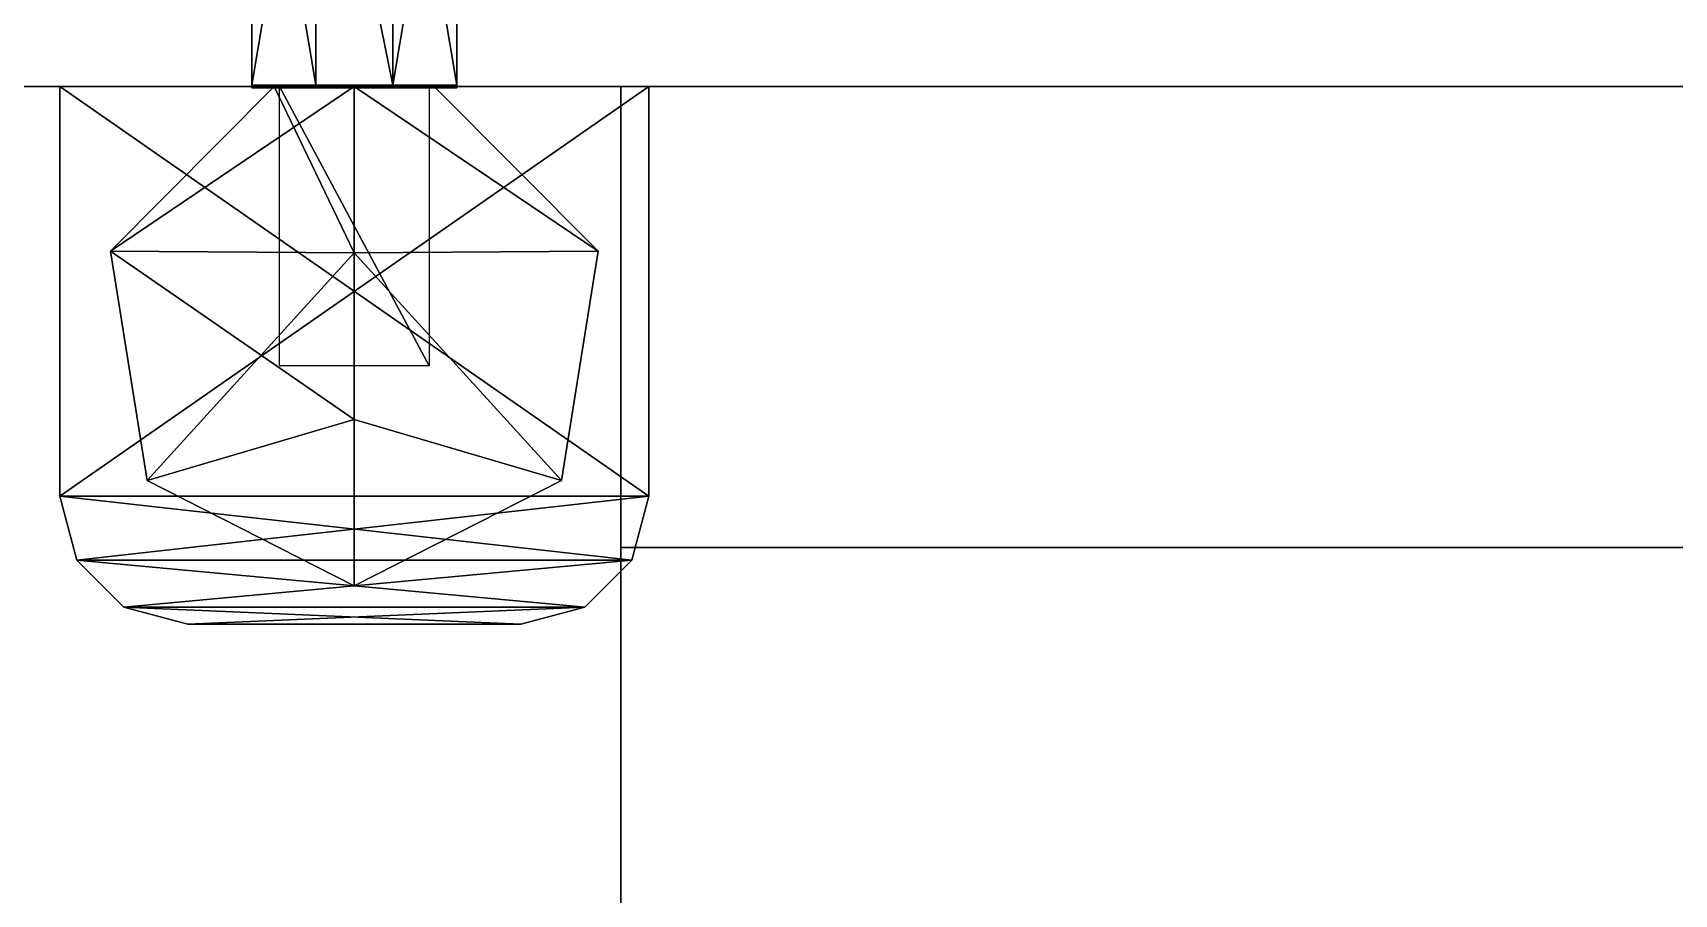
# Model space of a CAD drawing. Extents: x -100 to 4856, y -100 to 4830.
# Drawn here: x 69 to 133.1, y 2206.5 to 2240.1 of the extents above; entities that cross this region are included whole.
import ezdxf

# ---------------------------------------------------------------- set-up
doc = ezdxf.new("R2010")
doc.units = 0
for name, color, linetype in [('LAYER0', 7, 'CONTINUOUS'), ('LAYER144', 7, 'CONTINUOUS'), ('LAYER148', 7, 'CONTINUOUS'), ('LAYER163', 7, 'CONTINUOUS'), ('LAYER216', 7, 'CONTINUOUS'), ('LAYER219', 7, 'CONTINUOUS'), ('LAYER220', 254, 'CONTINUOUS'), ('LAYER244', 7, 'CONTINUOUS'), ('LAYER247', 7, 'CONTINUOUS'), ('LAYER248', 254, 'CONTINUOUS'), ('LAYER430', 7, 'CONTINUOUS'), ('LAYER432', 7, 'CONTINUOUS')]:
    doc.layers.add(name, color=color, linetype=linetype)

msp = doc.modelspace()

# ---------------------------------------------------------------- linework, layer by layer
at = {"layer": 'LAYER0', "invisible_edges": 1}
for points in [[(4856, 4830, -5), (-100, -100, -5), (-100, 4830, -5), (4856, 4830, -5)], [(-100, -100, -5), (4856, 4830, -5), (4856, -100, -5), (-100, -100, -5)], [(4856, -100), (-100, 4830), (-100, -100), (4856, -100)], [(-100, 4830), (4856, -100), (4856, 4830), (-100, 4830)]]:
    msp.add_3dface(points, dxfattribs=at)
at = {"layer": 'LAYER144', "invisible_edges": 1}
for points in [[(20, 2238), (570, 2256), (570, 2238), (20, 2238)], [(570, 2256), (20, 2238), (20, 2256), (570, 2256)], [(20, 2256, 2540), (570, 2238, 2540), (570, 2256, 2540), (20, 2256, 2540)], [(570, 2238, 2540), (20, 2256, 2540), (20, 2238, 2540), (570, 2238, 2540)], [(570, 2238, 2540), (20, 2238), (570, 2238), (570, 2238, 2540)], [(20, 2238), (570, 2238, 2540), (20, 2238, 2540), (20, 2238)]]:
    msp.add_3dface(points, dxfattribs=at)
at = {"layer": 'LAYER148', "invisible_edges": 1}
for points in [[(20, 2238, 80), (570, 1458, 80), (20, 1458, 80), (20, 2238, 80)], [(570, 1458, 80), (20, 2238, 80), (570, 2238, 80), (570, 1458, 80)], [(20, 2238, 80), (570, 2238, 98), (570, 2238, 80), (20, 2238, 80)], [(570, 2238, 98), (20, 2238, 80), (20, 2238, 98), (570, 2238, 98)], [(570, 2238, 98), (20, 1458, 98), (570, 1458, 98), (570, 2238, 98)], [(20, 1458, 98), (570, 2238, 98), (20, 2238, 98), (20, 1458, 98)]]:
    msp.add_3dface(points, dxfattribs=at)
at = {"layer": 'LAYER163', "invisible_edges": 1}
for points in [[(20, 1458, 2539), (570, 2238, 2539), (20, 2238, 2539), (20, 1458, 2539)], [(570, 2238, 2539), (20, 1458, 2539), (570, 1458, 2539), (570, 2238, 2539)], [(20, 2238, 2521), (570, 2238, 2539), (570, 2238, 2521), (20, 2238, 2521)], [(570, 2238, 2539), (20, 2238, 2521), (20, 2238, 2539), (570, 2238, 2539)], [(570, 1458, 2521), (20, 2238, 2521), (570, 2238, 2521), (570, 1458, 2521)], [(20, 2238, 2521), (570, 1458, 2521), (20, 1458, 2521), (20, 2238, 2521)]]:
    msp.add_3dface(points, dxfattribs=at)
at = {"layer": 'LAYER216', "invisible_edges": 1}
for points in [[(44.6, 1458, 1984), (510, 2238, 1984), (44.6, 2238, 1984), (44.6, 1458, 1984)], [(510, 2238, 1984), (44.6, 1458, 1984), (510, 1458, 1984), (510, 2238, 1984)], [(44.6, 2238, 1966), (510, 2238, 1984), (510, 2238, 1966), (44.6, 2238, 1966)], [(510, 2238, 1984), (44.6, 2238, 1966), (44.6, 2238, 1984), (510, 2238, 1984)], [(510, 1458, 1966), (44.6, 2238, 1966), (510, 2238, 1966), (510, 1458, 1966)], [(44.6, 2238, 1966), (510, 1458, 1966), (44.6, 1458, 1966), (44.6, 2238, 1966)]]:
    msp.add_3dface(points, dxfattribs=at)
at = {"layer": 'LAYER219'}
for points in [[(93.1, 2238, 1964.01), (93.1, 2222, 1964.01), (70.1, 2238, 1964.01), (93.1, 2238, 1964.01)], [(70.1, 2238, 1964.01), (93.1, 2222, 1964.01), (70.1, 2222, 1964.01), (70.1, 2238, 1964.01)], [(93.1, 2238, 1966), (93.1, 2222, 1966), (70.1, 2238, 1966), (93.1, 2238, 1966)], [(70.1, 2238, 1966), (93.1, 2222, 1966), (70.1, 2222, 1966), (70.1, 2238, 1966)], [(70.1, 2222, 1964.01), (70.1, 2238, 1964.01), (70.1, 2222, 1966), (70.1, 2222, 1964.01)], [(70.1, 2222, 1966), (70.1, 2238, 1964.01), (70.1, 2238, 1966), (70.1, 2222, 1966)], [(70.1, 2238, 1964.01), (70.1, 2238, 1966), (93.1, 2238, 1964.01), (70.1, 2238, 1964.01)], [(93.1, 2238, 1964.01), (70.1, 2238, 1966), (93.1, 2238, 1966), (93.1, 2238, 1964.01)], [(70.1, 2222, 1964.01), (70.1, 2238, 1964.01), (93.1, 2222, 1964.01), (70.1, 2222, 1964.01)], [(93.1, 2222, 1964.01), (70.1, 2238, 1964.01), (93.1, 2238, 1964.01), (93.1, 2222, 1964.01)], [(70.1, 2222, 1964.01), (70.1, 2222, 1966), (70.1, 2238, 1964.01), (70.1, 2222, 1964.01)], [(70.1, 2238, 1964.01), (70.1, 2222, 1966), (70.1, 2238, 1966), (70.1, 2238, 1964.01)], [(93.1, 2238, 1964.01), (93.1, 2238, 1966), (70.1, 2238, 1964.01), (93.1, 2238, 1964.01)], [(70.1, 2238, 1964.01), (93.1, 2238, 1966), (70.1, 2238, 1966), (70.1, 2238, 1964.01)], [(93.1, 2222, 1966), (93.1, 2238, 1966), (70.1, 2222, 1966), (93.1, 2222, 1966)], [(70.1, 2222, 1966), (93.1, 2238, 1966), (70.1, 2238, 1966), (70.1, 2222, 1966)], [(72.08245, 2231.569, 1980), (81.6, 2231.5, 1980), (78.4775, 2238, 1980), (72.08245, 2231.569, 1980)], [(72.08245, 2231.569, 1980), (78.4775, 2238, 1980), (72.08245, 2231.569, 1966), (72.08245, 2231.569, 1980)], [(72.08245, 2231.569, 1966), (78.4775, 2238, 1980), (78.4775, 2238, 1966), (72.08245, 2231.569, 1966)], [(78.4775, 2238, 1966), (78.4775, 2238, 1980), (72.08245, 2231.569, 1966), (78.4775, 2238, 1966)], [(72.08245, 2231.569, 1966), (78.4775, 2238, 1980), (72.08245, 2231.569, 1980), (72.08245, 2231.569, 1966)], [(81.6, 2231.5, 1980), (72.08245, 2231.569, 1980), (81.6, 2238, 1980), (81.6, 2231.5, 1980)], [(81.6, 2238, 1980), (72.08245, 2231.569, 1980), (78.4775, 2238, 1980), (81.6, 2238, 1980)], [(84.7225, 2238, 1966), (78.4775, 2238, 1966), (84.7225, 2238, 1980), (84.7225, 2238, 1966)], [(84.7225, 2238, 1980), (78.4775, 2238, 1966), (78.4775, 2238, 1980), (84.7225, 2238, 1980)], [(78.4775, 2238, 1980), (81.6, 2231.5, 1980), (81.6, 2238, 1980), (78.4775, 2238, 1980)], [(84.7225, 2238, 1966), (84.7225, 2238, 1980), (78.4775, 2238, 1966), (84.7225, 2238, 1966)], [(78.4775, 2238, 1966), (84.7225, 2238, 1980), (78.4775, 2238, 1980), (78.4775, 2238, 1966)], [(78.6802, 2227.092, 1964), (78.6802, 2238, 1964), (84.5198, 2227.092, 1964), (78.6802, 2227.092, 1964)], [(84.5198, 2227.092, 1964), (78.6802, 2238, 1964), (84.5198, 2238, 1964), (84.5198, 2227.092, 1964)], [(81.6, 2231.5, 1980), (91.11755, 2231.569, 1980), (81.6, 2238, 1980), (81.6, 2231.5, 1980)], [(81.6, 2238, 1980), (91.11755, 2231.569, 1980), (84.7225, 2238, 1980), (81.6, 2238, 1980)], [(81.6, 2231.5, 1980), (91.11755, 2231.569, 1980), (81.6, 2238, 1980), (81.6, 2231.5, 1980)], [(81.6, 2238, 1980), (91.11755, 2231.569, 1980), (84.7225, 2238, 1980), (81.6, 2238, 1980)], [(84.7225, 2238, 1966), (84.7225, 2238, 1980), (91.11755, 2231.569, 1966), (84.7225, 2238, 1966)], [(91.11755, 2231.569, 1966), (84.7225, 2238, 1980), (91.11755, 2231.569, 1980), (91.11755, 2231.569, 1966)], [(91.11755, 2231.569, 1966), (91.11755, 2231.569, 1980), (84.7225, 2238, 1966), (91.11755, 2231.569, 1966)], [(84.7225, 2238, 1966), (91.11755, 2231.569, 1980), (84.7225, 2238, 1980), (84.7225, 2238, 1966)], [(93.1, 2238, 1964.01), (93.1, 2238, 1966), (93.1, 2222, 1964.01), (93.1, 2238, 1964.01)], [(93.1, 2222, 1964.01), (93.1, 2238, 1966), (93.1, 2222, 1966), (93.1, 2222, 1964.01)], [(93.1, 2222, 1966), (93.1, 2222, 1964.01), (93.1, 2238, 1966), (93.1, 2222, 1966)], [(93.1, 2238, 1966), (93.1, 2222, 1964.01), (93.1, 2238, 1964.01), (93.1, 2238, 1966)], [(73.51649, 2222.613, 1980), (81.6, 2225, 1980), (72.08245, 2231.569, 1980), (73.51649, 2222.613, 1980)], [(72.08245, 2231.569, 1980), (81.6, 2225, 1980), (81.6, 2231.5, 1980), (72.08245, 2231.569, 1980)], [(73.51649, 2222.613, 1980), (72.08245, 2231.569, 1980), (73.51649, 2222.613, 1966), (73.51649, 2222.613, 1980)], [(73.51649, 2222.613, 1966), (72.08245, 2231.569, 1980), (72.08245, 2231.569, 1966), (73.51649, 2222.613, 1966)], [(72.08245, 2231.569, 1966), (72.08245, 2231.569, 1980), (73.51649, 2222.613, 1966), (72.08245, 2231.569, 1966)], [(73.51649, 2222.613, 1966), (72.08245, 2231.569, 1980), (73.51649, 2222.613, 1980), (73.51649, 2222.613, 1966)], [(81.6, 2231.5, 1980), (73.51649, 2222.613, 1980), (72.08245, 2231.569, 1980), (81.6, 2231.5, 1980)], [(81.6, 2225, 1980), (73.51649, 2222.613, 1980), (81.6, 2231.5, 1980), (81.6, 2225, 1980)], [(81.6, 2231.5, 1980), (89.6835, 2222.613, 1980), (91.11755, 2231.569, 1980), (81.6, 2231.5, 1980)], [(81.6, 2231.5, 1980), (89.6835, 2222.613, 1980), (91.11755, 2231.569, 1980), (81.6, 2231.5, 1980)], [(81.6, 2225, 1980), (89.6835, 2222.613, 1980), (81.6, 2231.5, 1980), (81.6, 2225, 1980)], [(81.6, 2225, 1980), (89.6835, 2222.613, 1980), (81.6, 2231.5, 1980), (81.6, 2225, 1980)], [(89.6835, 2222.613, 1966), (91.11755, 2231.569, 1966), (89.6835, 2222.613, 1980), (89.6835, 2222.613, 1966)], [(89.6835, 2222.613, 1980), (91.11755, 2231.569, 1966), (91.11755, 2231.569, 1980), (89.6835, 2222.613, 1980)], [(89.6835, 2222.613, 1966), (89.6835, 2222.613, 1980), (91.11755, 2231.569, 1966), (89.6835, 2222.613, 1966)], [(91.11755, 2231.569, 1966), (89.6835, 2222.613, 1980), (91.11755, 2231.569, 1980), (91.11755, 2231.569, 1966)], [(81.6, 2218.5, 1980), (81.6, 2225, 1980), (73.51649, 2222.613, 1980), (81.6, 2218.5, 1980)], [(81.6, 2225, 1980), (81.6, 2218.5, 1980), (73.51649, 2222.613, 1980), (81.6, 2225, 1980)], [(81.6, 2218.5, 1980), (89.6835, 2222.613, 1980), (81.6, 2225, 1980), (81.6, 2218.5, 1980)], [(81.6, 2225, 1980), (81.6, 2218.5, 1980), (89.6835, 2222.613, 1980), (81.6, 2225, 1980)], [(81.6, 2218.5, 1980), (73.51649, 2222.613, 1980), (81.6, 2218.5, 1966), (81.6, 2218.5, 1980)], [(81.6, 2218.5, 1966), (73.51649, 2222.613, 1980), (73.51649, 2222.613, 1966), (81.6, 2218.5, 1966)], [(73.51649, 2222.613, 1966), (73.51649, 2222.613, 1980), (81.6, 2218.5, 1966), (73.51649, 2222.613, 1966)], [(81.6, 2218.5, 1966), (73.51649, 2222.613, 1980), (81.6, 2218.5, 1980), (81.6, 2218.5, 1966)], [(81.6, 2218.5, 1966), (89.6835, 2222.613, 1966), (81.6, 2218.5, 1980), (81.6, 2218.5, 1966)], [(81.6, 2218.5, 1980), (89.6835, 2222.613, 1966), (89.6835, 2222.613, 1980), (81.6, 2218.5, 1980)], [(81.6, 2218.5, 1966), (81.6, 2218.5, 1980), (89.6835, 2222.613, 1966), (81.6, 2218.5, 1966)], [(89.6835, 2222.613, 1966), (81.6, 2218.5, 1980), (89.6835, 2222.613, 1980), (89.6835, 2222.613, 1966)], [(70.76987, 2219.5, 1966), (70.1, 2222, 1966), (70.76987, 2219.5, 1964.01), (70.76987, 2219.5, 1966)], [(70.76987, 2219.5, 1964.01), (70.1, 2222, 1966), (70.1, 2222, 1964.01), (70.76987, 2219.5, 1964.01)], [(93.1, 2222, 1964.01), (70.76987, 2219.5, 1964.01), (70.1, 2222, 1964.01), (93.1, 2222, 1964.01)], [(70.76987, 2219.5, 1966), (93.1, 2222, 1966), (70.1, 2222, 1966), (70.76987, 2219.5, 1966)], [(93.1, 2222, 1964.01), (70.1, 2222, 1964.01), (92.43012, 2219.5, 1964.01), (93.1, 2222, 1964.01)], [(92.43012, 2219.5, 1964.01), (70.1, 2222, 1964.01), (70.76987, 2219.5, 1964.01), (92.43012, 2219.5, 1964.01)], [(93.1, 2222, 1966), (70.1, 2222, 1966), (92.43012, 2219.5, 1966), (93.1, 2222, 1966)], [(92.43012, 2219.5, 1966), (70.1, 2222, 1966), (70.76987, 2219.5, 1966), (92.43012, 2219.5, 1966)], [(70.76987, 2219.5, 1964.01), (70.76987, 2219.5, 1966), (70.1, 2222, 1964.01), (70.76987, 2219.5, 1964.01)], [(70.1, 2222, 1964.01), (70.76987, 2219.5, 1966), (70.1, 2222, 1966), (70.1, 2222, 1964.01)], [(92.43012, 2219.5, 1964.01), (70.76987, 2219.5, 1964.01), (93.1, 2222, 1964.01), (92.43012, 2219.5, 1964.01)], [(92.43012, 2219.5, 1966), (93.1, 2222, 1966), (70.76987, 2219.5, 1966), (92.43012, 2219.5, 1966)], [(92.43012, 2219.5, 1964.01), (93.1, 2222, 1964.01), (92.43012, 2219.5, 1966), (92.43012, 2219.5, 1964.01)], [(92.43012, 2219.5, 1966), (93.1, 2222, 1964.01), (93.1, 2222, 1966), (92.43012, 2219.5, 1966)], [(92.43012, 2219.5, 1964.01), (92.43012, 2219.5, 1966), (93.1, 2222, 1964.01), (92.43012, 2219.5, 1964.01)], [(93.1, 2222, 1964.01), (92.43012, 2219.5, 1966), (93.1, 2222, 1966), (93.1, 2222, 1964.01)], [(72.6, 2217.67, 1966), (70.76987, 2219.5, 1966), (72.6, 2217.67, 1964.01), (72.6, 2217.67, 1966)], [(72.6, 2217.67, 1964.01), (70.76987, 2219.5, 1966), (70.76987, 2219.5, 1964.01), (72.6, 2217.67, 1964.01)], [(72.6, 2217.67, 1964.01), (70.76987, 2219.5, 1964.01), (90.6, 2217.67, 1964.01), (72.6, 2217.67, 1964.01)], [(90.6, 2217.67, 1964.01), (70.76987, 2219.5, 1964.01), (92.43012, 2219.5, 1964.01), (90.6, 2217.67, 1964.01)], [(72.6, 2217.67, 1966), (92.43012, 2219.5, 1966), (70.76987, 2219.5, 1966), (72.6, 2217.67, 1966)], [(92.43012, 2219.5, 1964.01), (70.76987, 2219.5, 1964.01), (90.6, 2217.67, 1964.01), (92.43012, 2219.5, 1964.01)], [(90.6, 2217.67, 1964.01), (70.76987, 2219.5, 1964.01), (72.6, 2217.67, 1964.01), (90.6, 2217.67, 1964.01)], [(92.43012, 2219.5, 1966), (70.76987, 2219.5, 1966), (90.6, 2217.67, 1966), (92.43012, 2219.5, 1966)], [(90.6, 2217.67, 1966), (70.76987, 2219.5, 1966), (72.6, 2217.67, 1966), (90.6, 2217.67, 1966)], [(72.6, 2217.67, 1964.01), (72.6, 2217.67, 1966), (70.76987, 2219.5, 1964.01), (72.6, 2217.67, 1964.01)], [(70.76987, 2219.5, 1964.01), (72.6, 2217.67, 1966), (70.76987, 2219.5, 1966), (70.76987, 2219.5, 1964.01)], [(90.6, 2217.67, 1966), (92.43012, 2219.5, 1966), (72.6, 2217.67, 1966), (90.6, 2217.67, 1966)], [(90.6, 2217.67, 1964.01), (92.43012, 2219.5, 1964.01), (90.6, 2217.67, 1966), (90.6, 2217.67, 1964.01)], [(90.6, 2217.67, 1966), (92.43012, 2219.5, 1964.01), (92.43012, 2219.5, 1966), (90.6, 2217.67, 1966)], [(90.6, 2217.67, 1964.01), (90.6, 2217.67, 1966), (92.43012, 2219.5, 1964.01), (90.6, 2217.67, 1964.01)], [(92.43012, 2219.5, 1964.01), (90.6, 2217.67, 1966), (92.43012, 2219.5, 1966), (92.43012, 2219.5, 1964.01)], [(75.1, 2217, 1966), (72.6, 2217.67, 1966), (75.1, 2217, 1964.01), (75.1, 2217, 1966)], [(75.1, 2217, 1964.01), (72.6, 2217.67, 1966), (72.6, 2217.67, 1964.01), (75.1, 2217, 1964.01)], [(75.1, 2217, 1964.01), (72.6, 2217.67, 1964.01), (88.1, 2217, 1964.01), (75.1, 2217, 1964.01)], [(88.1, 2217, 1964.01), (72.6, 2217.67, 1964.01), (90.6, 2217.67, 1964.01), (88.1, 2217, 1964.01)], [(75.1, 2217, 1966), (90.6, 2217.67, 1966), (72.6, 2217.67, 1966), (75.1, 2217, 1966)], [(90.6, 2217.67, 1964.01), (72.6, 2217.67, 1964.01), (88.1, 2217, 1964.01), (90.6, 2217.67, 1964.01)], [(88.1, 2217, 1964.01), (72.6, 2217.67, 1964.01), (75.1, 2217, 1964.01), (88.1, 2217, 1964.01)], [(90.6, 2217.67, 1966), (72.6, 2217.67, 1966), (88.1, 2217, 1966), (90.6, 2217.67, 1966)], [(88.1, 2217, 1966), (72.6, 2217.67, 1966), (75.1, 2217, 1966), (88.1, 2217, 1966)], [(75.1, 2217, 1964.01), (75.1, 2217, 1966), (72.6, 2217.67, 1964.01), (75.1, 2217, 1964.01)], [(72.6, 2217.67, 1964.01), (75.1, 2217, 1966), (72.6, 2217.67, 1966), (72.6, 2217.67, 1964.01)], [(88.1, 2217, 1966), (90.6, 2217.67, 1966), (75.1, 2217, 1966), (88.1, 2217, 1966)], [(88.1, 2217, 1964.01), (90.6, 2217.67, 1964.01), (88.1, 2217, 1966), (88.1, 2217, 1964.01)], [(88.1, 2217, 1966), (90.6, 2217.67, 1964.01), (90.6, 2217.67, 1966), (88.1, 2217, 1966)], [(88.1, 2217, 1964.01), (88.1, 2217, 1966), (90.6, 2217.67, 1964.01), (88.1, 2217, 1964.01)], [(90.6, 2217.67, 1964.01), (88.1, 2217, 1966), (90.6, 2217.67, 1966), (90.6, 2217.67, 1964.01)], [(88.1, 2217, 1966), (88.1, 2217, 1964.01), (75.1, 2217, 1966), (88.1, 2217, 1966)], [(75.1, 2217, 1966), (88.1, 2217, 1964.01), (75.1, 2217, 1964.01), (75.1, 2217, 1966)], [(88.1, 2217, 1964.01), (88.1, 2217, 1966), (75.1, 2217, 1964.01), (88.1, 2217, 1964.01)], [(75.1, 2217, 1964.01), (88.1, 2217, 1966), (75.1, 2217, 1966), (75.1, 2217, 1964.01)]]:
    msp.add_3dface(points, dxfattribs=at)
at = {"layer": 'LAYER220'}
for points in [[(80.1, 2252.95, 1974.83), (77.6, 2252.95, 1971.5), (80.1, 2238.05, 1974.83), (80.1, 2252.95, 1974.83)], [(80.1, 2238.05, 1974.83), (77.6, 2252.95, 1971.5), (77.6, 2238.05, 1971.5), (80.1, 2238.05, 1974.83)], [(77.6, 2252.95, 1971.5), (80.1, 2252.95, 1968.17), (77.6, 2238.05, 1971.5), (77.6, 2252.95, 1971.5)], [(77.6, 2238.05, 1971.5), (80.1, 2252.95, 1968.17), (80.1, 2238.05, 1968.17), (77.6, 2238.05, 1971.5)], [(80.1, 2238.05, 1974.83), (83.1, 2238.05, 1974.83), (80.1, 2252.95, 1974.83), (80.1, 2238.05, 1974.83)], [(80.1, 2252.95, 1974.83), (83.1, 2238.05, 1974.83), (83.1, 2252.95, 1974.83), (80.1, 2252.95, 1974.83)], [(83.1, 2252.95, 1968.17), (83.1, 2238.05, 1968.17), (80.1, 2252.95, 1968.17), (83.1, 2252.95, 1968.17)], [(80.1, 2252.95, 1968.17), (83.1, 2238.05, 1968.17), (80.1, 2238.05, 1968.17), (80.1, 2252.95, 1968.17)], [(83.1, 2238.05, 1974.83), (85.6, 2238.05, 1971.5), (83.1, 2252.95, 1974.83), (83.1, 2238.05, 1974.83)], [(83.1, 2252.95, 1974.83), (85.6, 2238.05, 1971.5), (85.6, 2252.95, 1971.5), (83.1, 2252.95, 1974.83)], [(85.6, 2238.05, 1971.5), (83.1, 2238.05, 1968.17), (85.6, 2252.95, 1971.5), (85.6, 2238.05, 1971.5)], [(85.6, 2252.95, 1971.5), (83.1, 2238.05, 1968.17), (83.1, 2252.95, 1968.17), (85.6, 2252.95, 1971.5)], [(80.1, 2238.05, 1974.83), (77.6, 2238.05, 1971.5), (80.1, 2237.95, 1974.83), (80.1, 2238.05, 1974.83)], [(80.1, 2237.95, 1974.83), (77.6, 2238.05, 1971.5), (77.6, 2237.95, 1971.5), (80.1, 2237.95, 1974.83)], [(77.6, 2238.05, 1971.5), (80.1, 2238.05, 1968.17), (77.6, 2237.95, 1971.5), (77.6, 2238.05, 1971.5)], [(77.6, 2237.95, 1971.5), (80.1, 2238.05, 1968.17), (80.1, 2237.95, 1968.17), (77.6, 2237.95, 1971.5)], [(85.6, 2238.05, 1967.5), (85.6, 2237.95, 1967.5), (77.6, 2238.05, 1967.5), (85.6, 2238.05, 1967.5)], [(77.6, 2238.05, 1967.5), (85.6, 2237.95, 1967.5), (77.6, 2237.95, 1967.5), (77.6, 2238.05, 1967.5)], [(77.6, 2238.05, 1975.5), (77.6, 2237.95, 1975.5), (85.6, 2238.05, 1975.5), (77.6, 2238.05, 1975.5)], [(85.6, 2238.05, 1975.5), (77.6, 2237.95, 1975.5), (85.6, 2237.95, 1975.5), (85.6, 2238.05, 1975.5)], [(77.6, 2237.95, 1967.5), (77.6, 2237.95, 1975.5), (77.6, 2238.05, 1967.5), (77.6, 2237.95, 1967.5)], [(77.6, 2238.05, 1967.5), (77.6, 2237.95, 1975.5), (77.6, 2238.05, 1975.5), (77.6, 2238.05, 1967.5)], [(85.6, 2238.05, 1975.5), (85.6, 2238.05, 1967.5), (77.6, 2238.05, 1975.5), (85.6, 2238.05, 1975.5)], [(77.6, 2238.05, 1975.5), (85.6, 2238.05, 1967.5), (77.6, 2238.05, 1967.5), (77.6, 2238.05, 1975.5)], [(77.6, 2237.95, 1975.5), (77.6, 2237.95, 1967.5), (85.6, 2237.95, 1975.5), (77.6, 2237.95, 1975.5)], [(85.6, 2237.95, 1975.5), (77.6, 2237.95, 1967.5), (85.6, 2237.95, 1967.5), (85.6, 2237.95, 1975.5)], [(83.1, 2237.95, 1974.83), (83.1, 2238.05, 1974.83), (80.1, 2237.95, 1974.83), (83.1, 2237.95, 1974.83)], [(80.1, 2237.95, 1974.83), (83.1, 2238.05, 1974.83), (80.1, 2238.05, 1974.83), (80.1, 2237.95, 1974.83)], [(83.1, 2238.05, 1968.17), (83.1, 2237.95, 1968.17), (80.1, 2238.05, 1968.17), (83.1, 2238.05, 1968.17)], [(80.1, 2238.05, 1968.17), (83.1, 2237.95, 1968.17), (80.1, 2237.95, 1968.17), (80.1, 2238.05, 1968.17)], [(83.1, 2237.95, 1974.83), (85.6, 2237.95, 1971.5), (83.1, 2238.05, 1974.83), (83.1, 2237.95, 1974.83)], [(83.1, 2238.05, 1974.83), (85.6, 2237.95, 1971.5), (85.6, 2238.05, 1971.5), (83.1, 2238.05, 1974.83)], [(85.6, 2237.95, 1971.5), (83.1, 2237.95, 1968.17), (85.6, 2238.05, 1971.5), (85.6, 2237.95, 1971.5)], [(85.6, 2238.05, 1971.5), (83.1, 2237.95, 1968.17), (83.1, 2238.05, 1968.17), (85.6, 2238.05, 1971.5)], [(85.6, 2237.95, 1975.5), (85.6, 2237.95, 1967.5), (85.6, 2238.05, 1975.5), (85.6, 2237.95, 1975.5)], [(85.6, 2238.05, 1975.5), (85.6, 2237.95, 1967.5), (85.6, 2238.05, 1967.5), (85.6, 2238.05, 1975.5)]]:
    msp.add_3dface(points, dxfattribs=at)
at = {"layer": 'LAYER244', "invisible_edges": 1}
for points in [[(44.6, 1458, 866), (510, 2238, 866), (44.6, 2238, 866), (44.6, 1458, 866)], [(510, 2238, 866), (44.6, 1458, 866), (510, 1458, 866), (510, 2238, 866)], [(44.6, 2238, 848), (510, 2238, 866), (510, 2238, 848), (44.6, 2238, 848)], [(510, 2238, 866), (44.6, 2238, 848), (44.6, 2238, 866), (510, 2238, 866)], [(510, 1458, 848), (44.6, 2238, 848), (510, 2238, 848), (510, 1458, 848)], [(44.6, 2238, 848), (510, 1458, 848), (44.6, 1458, 848), (44.6, 2238, 848)]]:
    msp.add_3dface(points, dxfattribs=at)
at = {"layer": 'LAYER247'}
for points in [[(93.1, 2238, 846.01), (93.1, 2222, 846.01), (70.1, 2238, 846.01), (93.1, 2238, 846.01)], [(70.1, 2238, 846.01), (93.1, 2222, 846.01), (70.1, 2222, 846.01), (70.1, 2238, 846.01)], [(93.1, 2238, 848), (93.1, 2222, 848), (70.1, 2238, 848), (93.1, 2238, 848)], [(70.1, 2238, 848), (93.1, 2222, 848), (70.1, 2222, 848), (70.1, 2238, 848)], [(70.1, 2222, 846.01), (70.1, 2238, 846.01), (70.1, 2222, 848), (70.1, 2222, 846.01)], [(70.1, 2222, 848), (70.1, 2238, 846.01), (70.1, 2238, 848), (70.1, 2222, 848)], [(70.1, 2238, 846.01), (70.1, 2238, 848), (93.1, 2238, 846.01), (70.1, 2238, 846.01)], [(93.1, 2238, 846.01), (70.1, 2238, 848), (93.1, 2238, 848), (93.1, 2238, 846.01)], [(70.1, 2222, 846.01), (70.1, 2238, 846.01), (93.1, 2222, 846.01), (70.1, 2222, 846.01)], [(93.1, 2222, 846.01), (70.1, 2238, 846.01), (93.1, 2238, 846.01), (93.1, 2222, 846.01)], [(70.1, 2222, 846.01), (70.1, 2222, 848), (70.1, 2238, 846.01), (70.1, 2222, 846.01)], [(70.1, 2238, 846.01), (70.1, 2222, 848), (70.1, 2238, 848), (70.1, 2238, 846.01)], [(93.1, 2238, 846.01), (93.1, 2238, 848), (70.1, 2238, 846.01), (93.1, 2238, 846.01)], [(70.1, 2238, 846.01), (93.1, 2238, 848), (70.1, 2238, 848), (70.1, 2238, 846.01)], [(93.1, 2222, 848), (93.1, 2238, 848), (70.1, 2222, 848), (93.1, 2222, 848)], [(70.1, 2222, 848), (93.1, 2238, 848), (70.1, 2238, 848), (70.1, 2222, 848)], [(72.08245, 2231.569, 862), (81.6, 2231.5, 862), (78.4775, 2238, 862), (72.08245, 2231.569, 862)], [(72.08245, 2231.569, 862), (78.4775, 2238, 862), (72.08245, 2231.569, 848), (72.08245, 2231.569, 862)], [(72.08245, 2231.569, 848), (78.4775, 2238, 862), (78.4775, 2238, 848), (72.08245, 2231.569, 848)], [(78.4775, 2238, 848), (78.4775, 2238, 862), (72.08245, 2231.569, 848), (78.4775, 2238, 848)], [(72.08245, 2231.569, 848), (78.4775, 2238, 862), (72.08245, 2231.569, 862), (72.08245, 2231.569, 848)], [(81.6, 2231.5, 862), (72.08245, 2231.569, 862), (81.6, 2238, 862), (81.6, 2231.5, 862)], [(81.6, 2238, 862), (72.08245, 2231.569, 862), (78.4775, 2238, 862), (81.6, 2238, 862)], [(84.7225, 2238, 848), (78.4775, 2238, 848), (84.7225, 2238, 862), (84.7225, 2238, 848)], [(84.7225, 2238, 862), (78.4775, 2238, 848), (78.4775, 2238, 862), (84.7225, 2238, 862)], [(78.4775, 2238, 862), (81.6, 2231.5, 862), (81.6, 2238, 862), (78.4775, 2238, 862)], [(84.7225, 2238, 848), (84.7225, 2238, 862), (78.4775, 2238, 848), (84.7225, 2238, 848)], [(78.4775, 2238, 848), (84.7225, 2238, 862), (78.4775, 2238, 862), (78.4775, 2238, 848)], [(78.6802, 2227.092, 846), (78.6802, 2238, 846), (84.5198, 2227.092, 846), (78.6802, 2227.092, 846)], [(84.5198, 2227.092, 846), (78.6802, 2238, 846), (84.5198, 2238, 846), (84.5198, 2227.092, 846)], [(81.6, 2231.5, 862), (91.11755, 2231.569, 862), (81.6, 2238, 862), (81.6, 2231.5, 862)], [(81.6, 2238, 862), (91.11755, 2231.569, 862), (84.7225, 2238, 862), (81.6, 2238, 862)], [(81.6, 2231.5, 862), (91.11755, 2231.569, 862), (81.6, 2238, 862), (81.6, 2231.5, 862)], [(81.6, 2238, 862), (91.11755, 2231.569, 862), (84.7225, 2238, 862), (81.6, 2238, 862)], [(84.7225, 2238, 848), (84.7225, 2238, 862), (91.11755, 2231.569, 848), (84.7225, 2238, 848)], [(91.11755, 2231.569, 848), (84.7225, 2238, 862), (91.11755, 2231.569, 862), (91.11755, 2231.569, 848)], [(91.11755, 2231.569, 848), (91.11755, 2231.569, 862), (84.7225, 2238, 848), (91.11755, 2231.569, 848)], [(84.7225, 2238, 848), (91.11755, 2231.569, 862), (84.7225, 2238, 862), (84.7225, 2238, 848)], [(93.1, 2238, 846.01), (93.1, 2238, 848), (93.1, 2222, 846.01), (93.1, 2238, 846.01)], [(93.1, 2222, 846.01), (93.1, 2238, 848), (93.1, 2222, 848), (93.1, 2222, 846.01)], [(93.1, 2222, 848), (93.1, 2222, 846.01), (93.1, 2238, 848), (93.1, 2222, 848)], [(93.1, 2238, 848), (93.1, 2222, 846.01), (93.1, 2238, 846.01), (93.1, 2238, 848)], [(73.51649, 2222.613, 862), (81.6, 2225, 862), (72.08245, 2231.569, 862), (73.51649, 2222.613, 862)], [(72.08245, 2231.569, 862), (81.6, 2225, 862), (81.6, 2231.5, 862), (72.08245, 2231.569, 862)], [(73.51649, 2222.613, 862), (72.08245, 2231.569, 862), (73.51649, 2222.613, 848), (73.51649, 2222.613, 862)], [(73.51649, 2222.613, 848), (72.08245, 2231.569, 862), (72.08245, 2231.569, 848), (73.51649, 2222.613, 848)], [(72.08245, 2231.569, 848), (72.08245, 2231.569, 862), (73.51649, 2222.613, 848), (72.08245, 2231.569, 848)], [(73.51649, 2222.613, 848), (72.08245, 2231.569, 862), (73.51649, 2222.613, 862), (73.51649, 2222.613, 848)], [(81.6, 2231.5, 862), (73.51649, 2222.613, 862), (72.08245, 2231.569, 862), (81.6, 2231.5, 862)], [(81.6, 2225, 862), (73.51649, 2222.613, 862), (81.6, 2231.5, 862), (81.6, 2225, 862)], [(81.6, 2231.5, 862), (89.6835, 2222.613, 862), (91.11755, 2231.569, 862), (81.6, 2231.5, 862)], [(81.6, 2231.5, 862), (89.6835, 2222.613, 862), (91.11755, 2231.569, 862), (81.6, 2231.5, 862)], [(81.6, 2225, 862), (89.6835, 2222.613, 862), (81.6, 2231.5, 862), (81.6, 2225, 862)], [(81.6, 2225, 862), (89.6835, 2222.613, 862), (81.6, 2231.5, 862), (81.6, 2225, 862)], [(89.6835, 2222.613, 848), (91.11755, 2231.569, 848), (89.6835, 2222.613, 862), (89.6835, 2222.613, 848)], [(89.6835, 2222.613, 862), (91.11755, 2231.569, 848), (91.11755, 2231.569, 862), (89.6835, 2222.613, 862)], [(89.6835, 2222.613, 848), (89.6835, 2222.613, 862), (91.11755, 2231.569, 848), (89.6835, 2222.613, 848)], [(91.11755, 2231.569, 848), (89.6835, 2222.613, 862), (91.11755, 2231.569, 862), (91.11755, 2231.569, 848)], [(81.6, 2218.5, 862), (81.6, 2225, 862), (73.51649, 2222.613, 862), (81.6, 2218.5, 862)], [(81.6, 2225, 862), (81.6, 2218.5, 862), (73.51649, 2222.613, 862), (81.6, 2225, 862)], [(81.6, 2218.5, 862), (89.6835, 2222.613, 862), (81.6, 2225, 862), (81.6, 2218.5, 862)], [(81.6, 2225, 862), (81.6, 2218.5, 862), (89.6835, 2222.613, 862), (81.6, 2225, 862)], [(81.6, 2218.5, 862), (73.51649, 2222.613, 862), (81.6, 2218.5, 848), (81.6, 2218.5, 862)], [(81.6, 2218.5, 848), (73.51649, 2222.613, 862), (73.51649, 2222.613, 848), (81.6, 2218.5, 848)], [(73.51649, 2222.613, 848), (73.51649, 2222.613, 862), (81.6, 2218.5, 848), (73.51649, 2222.613, 848)], [(81.6, 2218.5, 848), (73.51649, 2222.613, 862), (81.6, 2218.5, 862), (81.6, 2218.5, 848)], [(81.6, 2218.5, 848), (89.6835, 2222.613, 848), (81.6, 2218.5, 862), (81.6, 2218.5, 848)], [(81.6, 2218.5, 862), (89.6835, 2222.613, 848), (89.6835, 2222.613, 862), (81.6, 2218.5, 862)], [(81.6, 2218.5, 848), (81.6, 2218.5, 862), (89.6835, 2222.613, 848), (81.6, 2218.5, 848)], [(89.6835, 2222.613, 848), (81.6, 2218.5, 862), (89.6835, 2222.613, 862), (89.6835, 2222.613, 848)], [(70.76987, 2219.5, 848), (70.1, 2222, 848), (70.76987, 2219.5, 846.01), (70.76987, 2219.5, 848)], [(70.76987, 2219.5, 846.01), (70.1, 2222, 848), (70.1, 2222, 846.01), (70.76987, 2219.5, 846.01)], [(93.1, 2222, 846.01), (70.76987, 2219.5, 846.01), (70.1, 2222, 846.01), (93.1, 2222, 846.01)], [(70.76987, 2219.5, 848), (93.1, 2222, 848), (70.1, 2222, 848), (70.76987, 2219.5, 848)], [(93.1, 2222, 846.01), (70.1, 2222, 846.01), (92.43012, 2219.5, 846.01), (93.1, 2222, 846.01)], [(92.43012, 2219.5, 846.01), (70.1, 2222, 846.01), (70.76987, 2219.5, 846.01), (92.43012, 2219.5, 846.01)], [(93.1, 2222, 848), (70.1, 2222, 848), (92.43012, 2219.5, 848), (93.1, 2222, 848)], [(92.43012, 2219.5, 848), (70.1, 2222, 848), (70.76987, 2219.5, 848), (92.43012, 2219.5, 848)], [(70.76987, 2219.5, 846.01), (70.76987, 2219.5, 848), (70.1, 2222, 846.01), (70.76987, 2219.5, 846.01)], [(70.1, 2222, 846.01), (70.76987, 2219.5, 848), (70.1, 2222, 848), (70.1, 2222, 846.01)], [(92.43012, 2219.5, 846.01), (70.76987, 2219.5, 846.01), (93.1, 2222, 846.01), (92.43012, 2219.5, 846.01)], [(92.43012, 2219.5, 848), (93.1, 2222, 848), (70.76987, 2219.5, 848), (92.43012, 2219.5, 848)], [(92.43012, 2219.5, 846.01), (93.1, 2222, 846.01), (92.43012, 2219.5, 848), (92.43012, 2219.5, 846.01)], [(92.43012, 2219.5, 848), (93.1, 2222, 846.01), (93.1, 2222, 848), (92.43012, 2219.5, 848)], [(92.43012, 2219.5, 846.01), (92.43012, 2219.5, 848), (93.1, 2222, 846.01), (92.43012, 2219.5, 846.01)], [(93.1, 2222, 846.01), (92.43012, 2219.5, 848), (93.1, 2222, 848), (93.1, 2222, 846.01)], [(72.6, 2217.67, 848), (70.76987, 2219.5, 848), (72.6, 2217.67, 846.01), (72.6, 2217.67, 848)], [(72.6, 2217.67, 846.01), (70.76987, 2219.5, 848), (70.76987, 2219.5, 846.01), (72.6, 2217.67, 846.01)], [(72.6, 2217.67, 846.01), (70.76987, 2219.5, 846.01), (90.6, 2217.67, 846.01), (72.6, 2217.67, 846.01)], [(90.6, 2217.67, 846.01), (70.76987, 2219.5, 846.01), (92.43012, 2219.5, 846.01), (90.6, 2217.67, 846.01)], [(72.6, 2217.67, 848), (92.43012, 2219.5, 848), (70.76987, 2219.5, 848), (72.6, 2217.67, 848)], [(92.43012, 2219.5, 846.01), (70.76987, 2219.5, 846.01), (90.6, 2217.67, 846.01), (92.43012, 2219.5, 846.01)], [(90.6, 2217.67, 846.01), (70.76987, 2219.5, 846.01), (72.6, 2217.67, 846.01), (90.6, 2217.67, 846.01)], [(92.43012, 2219.5, 848), (70.76987, 2219.5, 848), (90.6, 2217.67, 848), (92.43012, 2219.5, 848)], [(90.6, 2217.67, 848), (70.76987, 2219.5, 848), (72.6, 2217.67, 848), (90.6, 2217.67, 848)], [(72.6, 2217.67, 846.01), (72.6, 2217.67, 848), (70.76987, 2219.5, 846.01), (72.6, 2217.67, 846.01)], [(70.76987, 2219.5, 846.01), (72.6, 2217.67, 848), (70.76987, 2219.5, 848), (70.76987, 2219.5, 846.01)], [(90.6, 2217.67, 848), (92.43012, 2219.5, 848), (72.6, 2217.67, 848), (90.6, 2217.67, 848)], [(90.6, 2217.67, 846.01), (92.43012, 2219.5, 846.01), (90.6, 2217.67, 848), (90.6, 2217.67, 846.01)], [(90.6, 2217.67, 848), (92.43012, 2219.5, 846.01), (92.43012, 2219.5, 848), (90.6, 2217.67, 848)], [(90.6, 2217.67, 846.01), (90.6, 2217.67, 848), (92.43012, 2219.5, 846.01), (90.6, 2217.67, 846.01)], [(92.43012, 2219.5, 846.01), (90.6, 2217.67, 848), (92.43012, 2219.5, 848), (92.43012, 2219.5, 846.01)], [(75.1, 2217, 848), (72.6, 2217.67, 848), (75.1, 2217, 846.01), (75.1, 2217, 848)], [(75.1, 2217, 846.01), (72.6, 2217.67, 848), (72.6, 2217.67, 846.01), (75.1, 2217, 846.01)], [(75.1, 2217, 846.01), (72.6, 2217.67, 846.01), (88.1, 2217, 846.01), (75.1, 2217, 846.01)], [(88.1, 2217, 846.01), (72.6, 2217.67, 846.01), (90.6, 2217.67, 846.01), (88.1, 2217, 846.01)], [(75.1, 2217, 848), (90.6, 2217.67, 848), (72.6, 2217.67, 848), (75.1, 2217, 848)], [(90.6, 2217.67, 846.01), (72.6, 2217.67, 846.01), (88.1, 2217, 846.01), (90.6, 2217.67, 846.01)], [(88.1, 2217, 846.01), (72.6, 2217.67, 846.01), (75.1, 2217, 846.01), (88.1, 2217, 846.01)], [(90.6, 2217.67, 848), (72.6, 2217.67, 848), (88.1, 2217, 848), (90.6, 2217.67, 848)], [(88.1, 2217, 848), (72.6, 2217.67, 848), (75.1, 2217, 848), (88.1, 2217, 848)], [(75.1, 2217, 846.01), (75.1, 2217, 848), (72.6, 2217.67, 846.01), (75.1, 2217, 846.01)], [(72.6, 2217.67, 846.01), (75.1, 2217, 848), (72.6, 2217.67, 848), (72.6, 2217.67, 846.01)], [(88.1, 2217, 848), (90.6, 2217.67, 848), (75.1, 2217, 848), (88.1, 2217, 848)], [(88.1, 2217, 846.01), (90.6, 2217.67, 846.01), (88.1, 2217, 848), (88.1, 2217, 846.01)], [(88.1, 2217, 848), (90.6, 2217.67, 846.01), (90.6, 2217.67, 848), (88.1, 2217, 848)], [(88.1, 2217, 846.01), (88.1, 2217, 848), (90.6, 2217.67, 846.01), (88.1, 2217, 846.01)], [(90.6, 2217.67, 846.01), (88.1, 2217, 848), (90.6, 2217.67, 848), (90.6, 2217.67, 846.01)], [(88.1, 2217, 848), (88.1, 2217, 846.01), (75.1, 2217, 848), (88.1, 2217, 848)], [(75.1, 2217, 848), (88.1, 2217, 846.01), (75.1, 2217, 846.01), (75.1, 2217, 848)], [(88.1, 2217, 846.01), (88.1, 2217, 848), (75.1, 2217, 846.01), (88.1, 2217, 846.01)], [(75.1, 2217, 846.01), (88.1, 2217, 848), (75.1, 2217, 848), (75.1, 2217, 846.01)]]:
    msp.add_3dface(points, dxfattribs=at)
at = {"layer": 'LAYER248'}
for points in [[(80.1, 2252.95, 856.8301), (77.6, 2252.95, 853.5), (80.1, 2238.05, 856.8301), (80.1, 2252.95, 856.8301)], [(80.1, 2238.05, 856.8301), (77.6, 2252.95, 853.5), (77.6, 2238.05, 853.5), (80.1, 2238.05, 856.8301)], [(77.6, 2252.95, 853.5), (80.1, 2252.95, 850.1699), (77.6, 2238.05, 853.5), (77.6, 2252.95, 853.5)], [(77.6, 2238.05, 853.5), (80.1, 2252.95, 850.1699), (80.1, 2238.05, 850.1699), (77.6, 2238.05, 853.5)], [(80.1, 2238.05, 856.8301), (83.1, 2238.05, 856.8301), (80.1, 2252.95, 856.8301), (80.1, 2238.05, 856.8301)], [(80.1, 2252.95, 856.8301), (83.1, 2238.05, 856.8301), (83.1, 2252.95, 856.8301), (80.1, 2252.95, 856.8301)], [(83.1, 2252.95, 850.1699), (83.1, 2238.05, 850.1699), (80.1, 2252.95, 850.1699), (83.1, 2252.95, 850.1699)], [(80.1, 2252.95, 850.1699), (83.1, 2238.05, 850.1699), (80.1, 2238.05, 850.1699), (80.1, 2252.95, 850.1699)], [(83.1, 2238.05, 856.8301), (85.6, 2238.05, 853.5), (83.1, 2252.95, 856.8301), (83.1, 2238.05, 856.8301)], [(83.1, 2252.95, 856.8301), (85.6, 2238.05, 853.5), (85.6, 2252.95, 853.5), (83.1, 2252.95, 856.8301)], [(85.6, 2238.05, 853.5), (83.1, 2238.05, 850.1699), (85.6, 2252.95, 853.5), (85.6, 2238.05, 853.5)], [(85.6, 2252.95, 853.5), (83.1, 2238.05, 850.1699), (83.1, 2252.95, 850.1699), (85.6, 2252.95, 853.5)], [(80.1, 2238.05, 856.8301), (77.6, 2238.05, 853.5), (80.1, 2237.95, 856.8301), (80.1, 2238.05, 856.8301)], [(80.1, 2237.95, 856.8301), (77.6, 2238.05, 853.5), (77.6, 2237.95, 853.5), (80.1, 2237.95, 856.8301)], [(77.6, 2238.05, 853.5), (80.1, 2238.05, 850.1699), (77.6, 2237.95, 853.5), (77.6, 2238.05, 853.5)], [(77.6, 2237.95, 853.5), (80.1, 2238.05, 850.1699), (80.1, 2237.95, 850.1699), (77.6, 2237.95, 853.5)], [(85.6, 2238.05, 849.5), (85.6, 2237.95, 849.5), (77.6, 2238.05, 849.5), (85.6, 2238.05, 849.5)], [(77.6, 2238.05, 849.5), (85.6, 2237.95, 849.5), (77.6, 2237.95, 849.5), (77.6, 2238.05, 849.5)], [(77.6, 2238.05, 857.5), (77.6, 2237.95, 857.5), (85.6, 2238.05, 857.5), (77.6, 2238.05, 857.5)], [(85.6, 2238.05, 857.5), (77.6, 2237.95, 857.5), (85.6, 2237.95, 857.5), (85.6, 2238.05, 857.5)], [(77.6, 2237.95, 849.5), (77.6, 2237.95, 857.5), (77.6, 2238.05, 849.5), (77.6, 2237.95, 849.5)], [(77.6, 2238.05, 849.5), (77.6, 2237.95, 857.5), (77.6, 2238.05, 857.5), (77.6, 2238.05, 849.5)], [(85.6, 2238.05, 857.5), (85.6, 2238.05, 849.5), (77.6, 2238.05, 857.5), (85.6, 2238.05, 857.5)], [(77.6, 2238.05, 857.5), (85.6, 2238.05, 849.5), (77.6, 2238.05, 849.5), (77.6, 2238.05, 857.5)], [(77.6, 2237.95, 857.5), (77.6, 2237.95, 849.5), (85.6, 2237.95, 857.5), (77.6, 2237.95, 857.5)], [(85.6, 2237.95, 857.5), (77.6, 2237.95, 849.5), (85.6, 2237.95, 849.5), (85.6, 2237.95, 857.5)], [(83.1, 2237.95, 856.8301), (83.1, 2238.05, 856.8301), (80.1, 2237.95, 856.8301), (83.1, 2237.95, 856.8301)], [(80.1, 2237.95, 856.8301), (83.1, 2238.05, 856.8301), (80.1, 2238.05, 856.8301), (80.1, 2237.95, 856.8301)], [(83.1, 2238.05, 850.1699), (83.1, 2237.95, 850.1699), (80.1, 2238.05, 850.1699), (83.1, 2238.05, 850.1699)], [(80.1, 2238.05, 850.1699), (83.1, 2237.95, 850.1699), (80.1, 2237.95, 850.1699), (80.1, 2238.05, 850.1699)], [(83.1, 2237.95, 856.8301), (85.6, 2237.95, 853.5), (83.1, 2238.05, 856.8301), (83.1, 2237.95, 856.8301)], [(83.1, 2238.05, 856.8301), (85.6, 2237.95, 853.5), (85.6, 2238.05, 853.5), (83.1, 2238.05, 856.8301)], [(85.6, 2237.95, 853.5), (83.1, 2237.95, 850.1699), (85.6, 2238.05, 853.5), (85.6, 2237.95, 853.5)], [(85.6, 2238.05, 853.5), (83.1, 2237.95, 850.1699), (83.1, 2238.05, 850.1699), (85.6, 2238.05, 853.5)], [(85.6, 2237.95, 857.5), (85.6, 2237.95, 849.5), (85.6, 2238.05, 857.5), (85.6, 2237.95, 857.5)], [(85.6, 2238.05, 857.5), (85.6, 2237.95, 849.5), (85.6, 2238.05, 849.5), (85.6, 2238.05, 857.5)]]:
    msp.add_3dface(points, dxfattribs=at)
at = {"layer": 'LAYER430', "invisible_edges": 1}
for points in [[(92, 2220, 848), (492, 2220, 98), (92, 2220, 98), (92, 2220, 848)], [(492, 2220, 98), (92, 2220, 848), (492, 2220, 848), (492, 2220, 98)], [(92, 2202, 98), (492, 2220, 98), (492, 2202, 98), (92, 2202, 98)], [(492, 2220, 98), (92, 2202, 98), (92, 2220, 98), (492, 2220, 98)], [(92, 2220, 848), (492, 2202, 848), (492, 2220, 848), (92, 2220, 848)], [(492, 2202, 848), (92, 2220, 848), (92, 2202, 848), (492, 2202, 848)], [(92, 2202, 98), (92, 2220, 848), (92, 2220, 98), (92, 2202, 98)], [(92, 2220, 848), (92, 2202, 98), (92, 2202, 848), (92, 2220, 848)]]:
    msp.add_3dface(points, dxfattribs=at)
at = {"layer": 'LAYER432', "invisible_edges": 1}
for points in [[(92, 2238, 848), (172, 2238, 98), (92, 2238, 98), (92, 2238, 848)], [(172, 2238, 98), (92, 2238, 848), (172, 2238, 848), (172, 2238, 98)], [(92, 2220, 98), (172, 2238, 98), (172, 2220, 98), (92, 2220, 98)], [(172, 2238, 98), (92, 2220, 98), (92, 2238, 98), (172, 2238, 98)], [(92, 2238, 848), (172, 2220, 848), (172, 2238, 848), (92, 2238, 848)], [(172, 2220, 848), (92, 2238, 848), (92, 2220, 848), (172, 2220, 848)], [(92, 2220, 98), (92, 2238, 848), (92, 2238, 98), (92, 2220, 98)], [(92, 2238, 848), (92, 2220, 98), (92, 2220, 848), (92, 2238, 848)], [(172, 2220, 848), (92, 2220, 98), (172, 2220, 98), (172, 2220, 848)], [(92, 2220, 98), (172, 2220, 848), (92, 2220, 848), (92, 2220, 98)]]:
    msp.add_3dface(points, dxfattribs=at)

doc.saveas('drawing.dxf')
